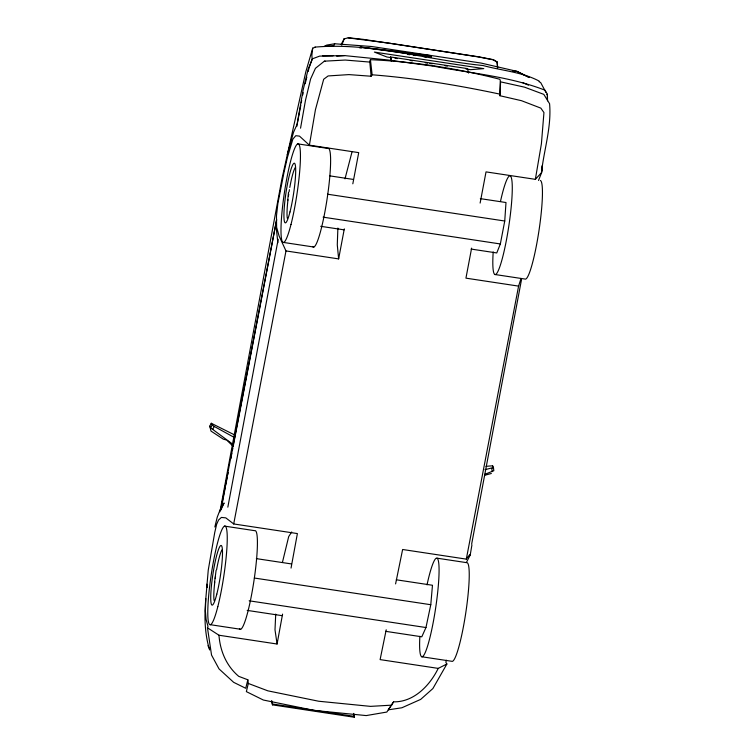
<?xml version="1.0" encoding="UTF-8"?>
<svg xmlns="http://www.w3.org/2000/svg" width="755" height="755" viewBox="0 0 755 755"><rect width="100%" height="100%" fill="white"/><g stroke="black" fill="none" stroke-linecap="round" stroke-linejoin="round"><path stroke-width="1.13" d="M547.394 98.914L547.403 94.309L545.006 90.194C509.606 76.378 471.092 73.358 434.012 66.242M291.043 568.09L297.394 533.577L233.701 523.951L225.802 517.873L221.413 517.42L218.516 520.053L216.609 524.376L214.731 532.549L208.248 570.129L205.822 598.564L205.379 610.908L206.077 619.393L207.993 626.405L207.474 627.801L211.542 655.076L219.025 668.902L233.654 682.331L245.734 688.286L247.838 679.793L238.731 676.348C226.453 666.023 220.13 650.999 218.969 635.229L207.474 627.801M337.881 228.057L337.287 244.856L338.636 258.899L285.985 250.934L279.114 236.06L276.613 227.255L276.472 215.788L277.887 203.359L283.974 172.536L287.353 157.682L292.883 139.071L295.8 135.702L299.471 136.117L309.39 145.168L358.719 152.633L352.821 183.814M275.726 614.089L274.999 629.821L277.076 644.015L218.969 635.229M535.352 179.341L541.401 143.856L543.949 112.561L540.825 108.116L521.497 100.698L499.914 95.725L500.603 81.851L524.527 87.165L543.798 94.366L549.583 103.728C551.641 127.019 543.977 149.735 541.448 172.716L535.352 179.341L486.022 171.885L480.133 203.067M499.914 95.725L500.272 80.209L499.668 79.237C457.492 68.441 413.919 61.627 370.431 59.692L369.554 61.872M214.495 582.841L216.1 570.346M287.693 200.585L288.504 192.412M471.111 249.065L496.762 252.944L500.348 243.959L504.746 221.017L505.992 202.519L480.34 198.64M205.822 598.564C204.284 615.636 204.529 633.52 209.607 649.951M385.711 631.34L421.8 636.795L425.962 627.537L430.784 604.717L432.473 585.257L396.309 579.793M227.831 507.162L278.189 239.288M541.524 172.867L542.42 165.402L541.524 172.867L538.513 180.464M315.448 47.197L312.721 48.122L311.862 55.219L312.136 59.013L309.352 67.11M309.39 145.168L315.439 109.683L323.687 79.247L328.132 75.944L348.942 74.603L371.111 76.236L372.139 74.792L370.431 59.692M360.041 48.188L360.201 47.178L361.371 47.131L429.359 55.455L431.454 56.248L431.294 57.257L430.444 57.569L430.605 56.559L431.454 56.248M361.211 48.141L361.371 47.131M429.199 56.465L429.359 55.455M430.888 56.88L431.058 55.87M466.552 562.173L470.205 555.057L471.941 544.836M300.547 128.19L305.464 100.396L310.598 78.992L315.439 68.309L324.376 61.174L345.243 60.051L369.799 62.07L371.111 76.236M277.076 644.015L282.578 614.108M468.619 73.084L467.505 68.611L390.561 56.974L391.241 61.183M467.345 69.469L467.505 68.611M446.28 660.2L445.875 662.39L446.894 664.004L432.889 688.551L420.677 699.394L401.877 707.775L388.259 709.842L393.6 701.839C413.853 702.235 429.85 685.493 438.221 668.392L446.894 664.004M219.903 511.833L281.889 179.058L305.813 71.81L312.721 48.122M471.667 544.034L521.507 279.614M296.753 126.529L300.82 105.087M301.245 102.822L301.67 100.566M302.746 94.922L303.17 92.667M338.636 258.899L344.308 228.869M471.62 248.121L465.939 278.151L518.591 286.117L521.035 278.416M221.498 507.322L221.055 509.634L224.075 502.99L219.913 510.295L217.251 517.118L214.845 526.99M221.942 505.01L225.264 487.683M225.707 485.38L227.255 477.292M227.699 474.98L228.142 472.668M230.803 458.814L231.908 453.038M232.351 450.726L232.795 448.413M233.238 446.101L276.641 219.714M233.701 523.951L285.985 250.934M353.784 713.39L354.359 717.25L272.508 704.868L271.932 701.017M395.592 583.908L402.623 549.498L466.307 559.125L518.591 286.117M220.592 510.522L276.604 219.799M386.211 629.783L380.114 659.606L438.221 668.392M282.417 562.437L288.703 536.56L291.704 531.982M305.18 83.711L306.813 77.029M308.182 71.461L309.003 68.12M287.24 154.747L293.544 132.219L297.055 124.471L303.076 90.241L308.238 68.96L312.504 58.786L319.648 56.106L344.573 55.596L387.428 59.919L432.851 66.081M344.997 178.831L352.094 151.595M247.838 679.793L248.301 683.445L246.366 691.627L263.353 700.027L314.278 710.436L366.213 715.58L386.843 712.05L393.6 701.839M341.76 45.196L344.195 38.788L341.071 44.545M334.691 43.771L333.748 45.791L324.159 46.366L326.811 45.064L334.691 43.771L371.63 46.508L480.992 63.052L516.873 71.329L528.972 77.34L516.873 71.329L512.532 70.913M226.491 440.042L223.254 439.127L211.004 431.086L209.748 426.197L211.249 423.262L234.748 435.003M232.559 444.072L210.692 427.915L212.193 424.971L211.249 423.262M212.721 429.378L214.222 426.443L212.193 424.971M466.307 559.125L469.638 554.746L470.205 555.057M497.469 67.912L497.111 61.919L493.449 59.692L478.698 56.814L362.995 39.317L348.366 37.75L344.006 38.93M484.927 469.704L493.449 467.515L492.609 465.816L485.965 466.316M484.757 474.357L493.808 470.733L493.449 467.515M314.722 47.14C371.054 42.214 427.188 60.004 483.011 65.525C501.688 70.64 521.847 71.904 539.174 81.087M546.828 94.507L547.403 94.309L547.545 100.83M484.55 475.32L491.345 473.489M336.683 56.153L344.573 55.596M391.798 705.151L370.507 706.369L318.667 701.235L267.836 690.834L248.301 683.445M333.097 55.785L322.583 55.823M324.376 61.174L325.301 61.249M372.139 74.792C414.957 78.124 457.492 85.155 499.489 94.045M348.178 37.892L390.939 43.365M360.201 47.178L430.605 56.559M407.558 54.398L409.88 54.728M413.372 55.209L415.694 55.54M423.819 56.682L426.15 57.002M391.543 57.701L386.89 57.002L374.405 52.086L483.776 68.629L470.601 69.668L465.948 68.96M395.025 58.229L397.356 58.579M410.135 60.494L412.466 60.844M425.244 62.759L427.566 63.109M392.081 43.545L478.51 56.955L493.26 59.834L496.922 62.061M297.744 143.865L327.915 148.424A49.906 6.323 -81.4 0 1 326.839 200.575A49.906 6.323 -81.4 0 1 312.598 246.441M329.935 175.887L353.255 179.416M327.51 194.205L504.746 221.017M323.121 217.157L500.348 243.959M320.705 226.311L344.016 229.841M283.682 242.468L313.844 247.036M494.855 274.49L525.018 279.048A49.906 6.323 -81.4 0 0 538.683 232.54A49.906 6.323 -81.4 0 0 540.401 180.492M437.032 558.172L467.194 562.739A49.906 6.323 -81.4 0 1 465.476 614.787A49.906 6.323 -81.4 0 1 451.82 661.295L421.658 656.737M224.546 526.112L254.709 530.68A49.906 6.323 -81.4 0 1 253.642 582.822A49.906 6.323 -81.4 0 1 239.401 628.688M256.351 558.624L291.345 563.919M254.312 578.028L430.784 604.717M249.159 600.801L425.962 627.537M247.178 610.389L282.106 615.665M210.485 624.715L240.647 629.283M272.668 704.028L354.52 716.41M429.897 63.458L432.219 63.807M445.016 65.761L447.337 66.119M522.385 82.493L528.491 85.164M214.222 426.443L234.569 437.598M539.089 81.691L540.684 82.597L546.016 92.506M227.623 440.958L233.286 446.488M209.748 426.197L210.692 427.915M207.984 645.742L209.616 648.781M390.561 56.974L391.392 60.334M353.623 714.239L354.359 717.25M271.526 700.848L272.508 704.868M206.823 584.172L207.229 587.513M492.609 465.816L492.855 467.958M491.788 468.421L492.147 471.639M497.111 61.919L497.724 67.657M276.321 228.378L277.849 242.761M214.118 600.555A27.029 3.426 -81.4 0 1 214.788 581.916M215.213 578.566A27.029 3.426 -81.4 0 1 215.524 576.31M216.591 569.695A27.029 3.426 -81.4 0 1 222.055 549.8M427.019 584.88A49.906 6.323 -81.4 0 1 439.042 567.628A49.906 6.323 -81.4 0 1 428.632 642.486A49.906 6.323 -81.4 0 1 419.865 636.323M500.471 201.491A49.906 6.323 -81.4 0 1 512.267 186.428A49.906 6.323 -81.4 0 1 501.414 261.721A49.906 6.323 -81.4 0 1 493.194 251.934M287.325 218.308A27.029 3.426 -81.4 0 1 287.985 199.669M288.41 196.319A27.029 3.426 -81.4 0 1 288.721 194.063M289.061 191.855A27.029 3.426 -81.4 0 1 289.41 189.665M289.797 187.448A27.029 3.426 -81.4 0 1 295.252 167.553M216.789 594.185A30.172 3.822 -81.4 0 0 221.611 545.837A30.172 3.822 -81.4 0 0 211.428 585.814A30.172 3.822 -81.4 0 0 216.789 594.185M217.808 606.68A49.906 6.323 -81.4 0 0 225.792 526.707A49.906 6.323 -81.4 0 0 208.937 592.854A49.906 6.323 -81.4 0 0 217.808 606.68M289.986 211.938A30.172 3.822 -81.4 0 0 294.809 163.59A30.172 3.822 -81.4 0 0 284.626 203.567A30.172 3.822 -81.4 0 0 289.986 211.938M291.005 224.433A49.906 6.323 -81.4 0 0 298.989 144.46A49.906 6.323 -81.4 0 0 282.143 210.607A49.906 6.323 -81.4 0 0 291.005 224.433"/></g></svg>
